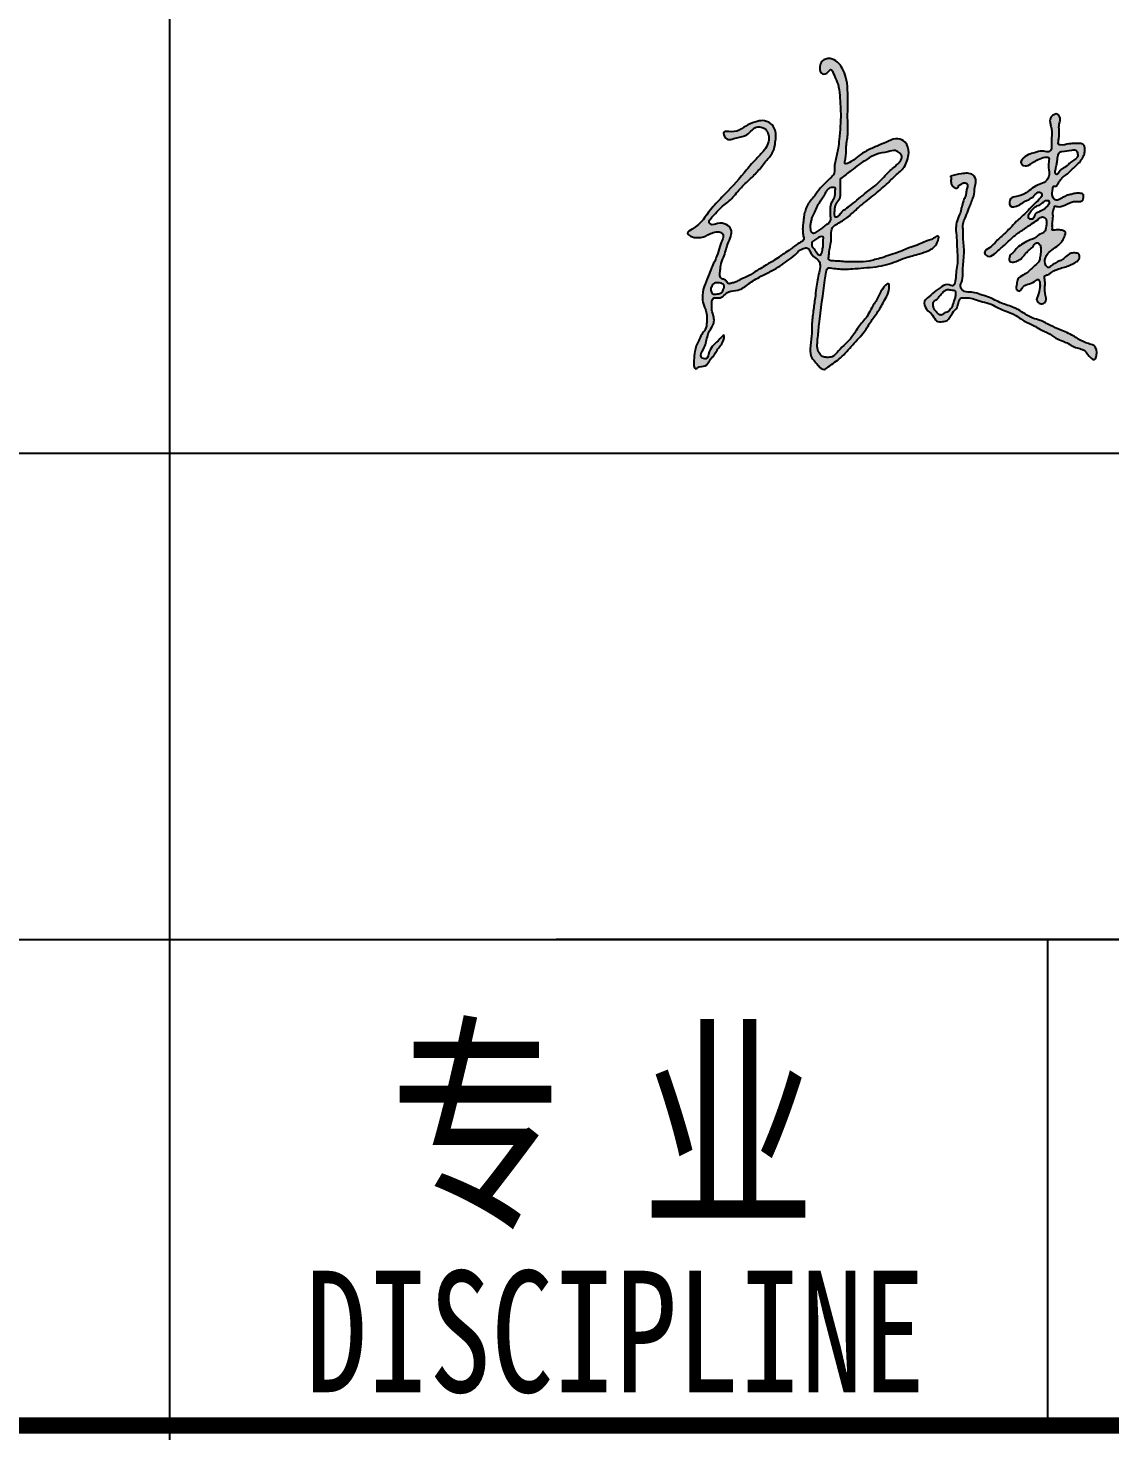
# Model space of a CAD drawing. Extents: x 30064 to 135164, y 17999 to 492668.
# Drawn here: x 109494 to 111720, y 148769 to 151673 of the extents above; entities that cross this region are included whole.
import ezdxf

# ---------------------------------------------------------------- set-up
doc = ezdxf.new("R2010")
doc.units = 0
doc.header["$LTSCALE"] = 1000
doc.header["$MEASUREMENT"] = 0
doc.layers.add('文字和字符', color=7, linetype='Continuous')
doc.styles.add('-宋体', font='', dxfattribs={"width": 0.8})
doc.styles.get('-宋体').set_extended_font_data('SimSun')

msp = doc.modelspace()

# ---------------------------------------------------------------- hatches: boundary and pattern name
at = {"layer": '文字和字符'}
h = msp.add_hatch(color=6, dxfattribs=at)
edge = h.paths.add_edge_path()
edge.add_spline(control_points=[(110936, 151460.7), (110936.2, 151460.6), (110961.1, 151461.8), (110973.8, 151475.4), (110992.5, 151482.1), (111010.4, 151484.6), (111029.2, 151474.9), (111033.8, 151455.1), (111031.2, 151437), (111029.3, 151419.5), (111013.7, 151402.8), (110999.5, 151383.2), (110980, 151362.9), (110958.3, 151343.9), (110941, 151319.7), (110919.2, 151305.4), (110907.2, 151290), (110898.2, 151282.3), (110894.5, 151275), (110899.9, 151266.5), (110914.3, 151273.8), (110929.7, 151271.9), (110947, 151256), (110934.6, 151234.7), (110929.7, 151215.9), (110924.8, 151201), (110918.7, 151187.9), (110918.7, 151175.1), (110915.8, 151165.6), (110920.8, 151157.3), (110928.2, 151156.8), (110931.6, 151151.9), (110935.3, 151146.7), (110942.3, 151149.4), (110949.3, 151150.6), (110957.4, 151155), (110966.6, 151160.2), (110977.7, 151163.6), (110987.2, 151170.9), (110997.9, 151177.3), (111010.9, 151185.1), (111025, 151193.5), (111038.1, 151201.9), (111050.3, 151210.4), (111065, 151219.3), (111076.1, 151230.3), (111091.7, 151236.4), (111088.7, 151247.1), (111087.9, 151255.8), (111087.7, 151265.9), (111089.5, 151275.6), (111090, 151286), (111092.7, 151296.6), (111097.8, 151312.3), (111111.5, 151326.5), (111123.3, 151344.6), (111135.8, 151356.2), (111144.6, 151365.3), (111154, 151373.3), (111152.6, 151387.1), (111155.8, 151405), (111161.1, 151423.9), (111164.1, 151456.5), (111167.3, 151490.5), (111164.6, 151526.7), (111163.5, 151551), (111157, 151567.6), (111152, 151577.9), (111146.8, 151592.9), (111139.6, 151581), (111123.5, 151575.3), (111121, 151599), (111132.6, 151610.9), (111149.4, 151612), (111163.8, 151601.3), (111172.6, 151585.3), (111179.7, 151564.8), (111180.6, 151544.5), (111180.5, 151525.3), (111180.6, 151506.4), (111180.2, 151482.4), (111181.8, 151455.1), (111176.2, 151428.1), (111177.7, 151410.8), (111172, 151390.7), (111192.3, 151400.9), (111203.6, 151412), (111224.4, 151424.7), (111245.5, 151432.4), (111264.3, 151441.6), (111282.6, 151448.9), (111302.6, 151439.6), (111307.7, 151419.3), (111303.4, 151401.8), (111295.9, 151384.2), (111278.2, 151370.5), (111258.1, 151349.7), (111232, 151328), (111204.6, 151307), (111182.8, 151286), (111165.9, 151274.2), (111144, 151264.5), (111148.9, 151237.1), (111142.1, 151217.3), (111142.2, 151205.1), (111140, 151196.1), (111151.4, 151194.3), (111161.7, 151194.7), (111179, 151192.1), (111199.6, 151193.5), (111220.5, 151192.5), (111237.3, 151198), (111252.5, 151200.8), (111268.4, 151208.1), (111289.1, 151213.4), (111308.1, 151222.8), (111326.7, 151227.9), (111341.9, 151236), (111353.8, 151238.4), (111370.3, 151250.5), (111364.2, 151225.3), (111349.1, 151216.4), (111325.2, 151207.9), (111302.1, 151203.2), (111280.5, 151193.2), (111260.4, 151186.8), (111238, 151182.3), (111214.2, 151180.6), (111187.7, 151178.1), (111164, 151177.4), (111148.2, 151180), (111138.2, 151181.2), (111135, 151168.6), (111131.3, 151132.8), (111122.7, 151083.8), (111119, 151035.1), (111116.3, 151010), (111128, 150997.4), (111138.1, 150995.8), (111151.4, 150996.8), (111166.2, 151016.3), (111188.1, 151033.7), (111203.7, 151062.1), (111221.3, 151079.4), (111230.4, 151100.8), (111243.4, 151118.2), (111248.3, 151134.6), (111266.9, 151154.5), (111265.8, 151130.2), (111256.7, 151115.4), (111245.6, 151092.7), (111228.6, 151072), (111213.9, 151045.7), (111190.1, 151022.8), (111168.2, 150994.7), (111146.7, 150982.2), (111131.4, 150968.7), (111119.9, 150977.8), (111114.1, 150987.3), (111103.8, 150997.2), (111102.3, 151016.8), (111106.9, 151038.5), (111106.2, 151064.6), (111109.4, 151090.8), (111113.1, 151116.3), (111116.2, 151142.9), (111120, 151165.3), (111124.7, 151183.5), (111122, 151195.6), (111111.5, 151202.1), (111103.7, 151210.6), (111100.4, 151221.9), (111085.1, 151221.7), (111073.6, 151207.3), (111051.9, 151191.4), (111028.6, 151176), (111000.6, 151162.8), (110977.6, 151149.2), (110957.8, 151132.4), (110936.6, 151134.5), (110926.5, 151123.4), (110916.3, 151116.9), (110906.6, 151120.7), (110900.8, 151114.7), (110901.7, 151105.4), (110899.9, 151093.3), (110905.4, 151080.1), (110906.2, 151064.4), (110893, 151049.4), (110890.2, 151029.2), (110884.2, 151012.7), (110873.4, 150996.5), (110892.9, 150990.4), (110894.4, 151009.2), (110904.2, 151023), (110914.8, 151030.4), (110929.3, 151048.3), (110924.1, 151026.2), (110916.7, 151018.5), (110910.6, 151009.5), (110905.8, 151001.1), (110899.8, 150994.3), (110894.9, 150987.7), (110890, 150977), (110877.6, 150979.6), (110863.6, 150968.4), (110863.6, 150993), (110865.6, 151005.7), (110868.3, 151020.4), (110874.3, 151031.6), (110879.3, 151043.5), (110888.5, 151053.9), (110891.1, 151067.2), (110890.9, 151080.2), (110889.4, 151091.8), (110883.9, 151103.7), (110880, 151120.4), (110884, 151141.8), (110893.3, 151161.7), (110901.2, 151183.2), (110911.4, 151202.8), (110916, 151220.9), (110920.3, 151233.5), (110924.7, 151241.5), (110924.5, 151251.8), (110910.2, 151257), (110896.9, 151250.4), (110883.6, 151243.1), (110870.8, 151242.2), (110860, 151243.6), (110846.8, 151252.8), (110879.3, 151268.8), (110891.7, 151295.3), (110930, 151333.9), (110960.2, 151366.1), (110985.6, 151398.6), (111002.6, 151415), (111016.9, 151432.1), (111020.8, 151453.3), (111009.8, 151468.6), (110989.9, 151474.6), (110976.2, 151451.1), (110952.1, 151450.2), (110931.8, 151439.1), (110919.3, 151463), (110935.8, 151460.7), (110936, 151460.7)], knot_values=[0, 0, 0, 0, 29.830329, 58.917813, 87.403057, 108.106156, 133.178165, 167.21185, 183.493575, 210.674955, 237.313626, 275.867732, 312.375317, 353.761043, 395.875537, 434.582879, 460.669761, 476.274997, 484.417806, 491.620343, 511.676156, 536.924503, 555.692553, 598.362356, 618.348177, 639.189191, 663.45492, 677.063063, 692.317653, 702.959274, 711.943659, 720.14469, 726.927846, 735.80548, 746.57076, 757.657127, 773.391329, 790.76732, 805.441898, 822.594095, 842.866694, 868.323001, 891.127033, 907.573393, 930.634575, 961.258613, 976.688727, 988.002723, 1001.170801, 1014.557807, 1029.617846, 1042.133039, 1057.768168, 1075.005198, 1109.99381, 1138.042246, 1164.89526, 1180.29965, 1191.874738, 1213.241442, 1232.349281, 1268.725268, 1294.322921, 1368.395782, 1410.724556, 1445.044845, 1469.944393, 1480.867815, 1499.328512, 1508.741629, 1526.286567, 1555.649157, 1570.573337, 1593.98259, 1617.984445, 1641.382666, 1669.439815, 1707.291974, 1725.035697, 1749.43332, 1786.029801, 1824.844218, 1863.911625, 1895.042411, 1908.396405, 1926.997455, 1954.733646, 1988.605585, 2022.407336, 2049.221687, 2076.673409, 2100.00089, 2131.565175, 2154.184674, 2175.023051, 2209.537897, 2244.846276, 2295.987218, 2350.394106, 2388.904508, 2420.906973, 2437.842954, 2481.538585, 2513.67034, 2525.068719, 2534.685067, 2544.923321, 2563.314623, 2581.768155, 2615.884833, 2650.046285, 2667.232328, 2688.872495, 2714.057646, 2739.784309, 2777.467879, 2801.534699, 2820.718126, 2846.219989, 2860.698517, 2879.243585, 2912.659008, 2940.608915, 2982.423161, 3010.685784, 3039.178412, 3070.401495, 3105.567192, 3138.040416, 3181.77967, 3202.070017, 3207.318711, 3220.228211, 3244.089956, 3371.102495, 3414.225609, 3453.462193, 3467.26996, 3480.300078, 3495.079726, 3519.973063, 3575.220664, 3613.131208, 3652.775903, 3675.917744, 3710.071084, 3737.577823, 3760.456026, 3779.026476, 3804.406012, 3842.427404, 3879.53793, 3916.903526, 3966.451123, 4017.131972, 4061.072175, 4074.638395, 4092.565028, 4109.947309, 4123.823044, 4149.665691, 4185.989873, 4217.238435, 4257.446297, 4295.790415, 4324.39685, 4369.00823, 4390.680082, 4401.809145, 4417.703641, 4439.204356, 4450.588858, 4460.404255, 4494.065203, 4522.530802, 4573.458554, 4609.521342, 4650.912748, 4685.917862, 4712.736046, 4730.120946, 4746.286022, 4759.95949, 4766.863435, 4776.672561, 4797.16942, 4817.291784, 4834.860476, 4859.323634, 4896.066848, 4914.918931, 4939.065769, 4952.349318, 4974.17708, 4996.946, 5022.500289, 5038.394722, 5059.260572, 5074.696393, 5090.132213, 5102.860644, 5115.363234, 5127.279907, 5137.839505, 5160.110254, 5171.91017, 5195.838718, 5221.384366, 5238.430758, 5255.298426, 5274.238989, 5291.838335, 5311.960699, 5328.55338, 5346.364767, 5359.960569, 5382.934513, 5416.477261, 5448.016954, 5474.30002, 5511.880375, 5539.40652, 5552.058861, 5566.94274, 5578.03298, 5588.729847, 5622.382906, 5636.081831, 5651.985781, 5673.57334, 5685.092373, 5703.046221, 5778.830378, 5827.289368, 5921.873186, 5965.463367, 5998.231583, 6019.778213, 6058.791881, 6074.951846, 6095.085564, 6133.666904, 6164.015928, 6195.290173, 6213.346315, 6227.672688, 6227.672688, 6227.672688, 6227.672688], degree=3, periodic=0)
edge = h.paths.add_edge_path(flags=16)
edge.add_spline(control_points=[(111144.6, 151345.7), (111144.5, 151345.6), (111135.7, 151338.3), (111133.3, 151330.1), (111127, 151322.3), (111122.3, 151314.7), (111117, 151305.8), (111113.2, 151295.5), (111107.9, 151285.4), (111105.3, 151276.3), (111104.1, 151269.2), (111104.2, 151262.9), (111104.6, 151257.5), (111106.1, 151252.6), (111112.5, 151250.5), (111118.4, 151256.8), (111127.2, 151261), (111134.2, 151268.2), (111142.3, 151272.2), (111145.6, 151279.5), (111144.1, 151287.8), (111144.9, 151298.4), (111144, 151310.8), (111150.9, 151320.4), (111154.8, 151329.7), (111153.4, 151337.9), (111155.5, 151346), (111149.6, 151347.4), (111144.6, 151345.7), (111144.6, 151345.7)], knot_values=[0, 0, 0, 0, 15.16178, 26.885115, 40.319645, 54.966413, 64.568744, 83.231373, 100.644648, 111.873825, 122.261764, 130.597594, 138.137919, 145.255344, 149.904189, 163.057972, 176.277051, 191.533217, 204.002706, 212.709306, 222.244258, 238.518955, 257.638434, 271.136509, 286.704711, 297.422187, 307.353728, 313.519692, 320.456367, 320.456367, 320.456367, 320.456367], degree=3, periodic=0)
edge = h.paths.add_edge_path(flags=16)
edge.add_spline(control_points=[(111166.7, 151364.5), (111166.9, 151364.7), (111188.3, 151381.4), (111202.9, 151392.5), (111220.5, 151404.4), (111239.4, 151416.1), (111260.1, 151417.5), (111277.5, 151424.3), (111286.8, 151417.3), (111294.5, 151409.9), (111284.8, 151393.5), (111264.5, 151379.7), (111244.8, 151354.2), (111221.1, 151337.5), (111203.5, 151323.2), (111189.2, 151311.3), (111176.6, 151302), (111166.6, 151294.9), (111162.6, 151286.5), (111151.1, 151283.6), (111153.8, 151299.7), (111153.7, 151311.7), (111166.2, 151321.4), (111164.7, 151334.8), (111164.8, 151346), (111165.3, 151354.2), (111164.3, 151359.9), (111166.6, 151364.5), (111166.7, 151364.5)], knot_values=[0, 0, 0, 0, 36.430419, 65.187197, 91.419752, 121.899033, 155.898168, 179.129599, 191.187594, 202.563458, 218.937757, 256.902618, 310.337733, 348.658026, 377.380118, 405.122206, 425.745844, 443.117225, 454.890005, 463.601594, 481.231921, 499.962837, 517.902498, 538.606138, 551.160941, 565.957672, 570.889886, 577.866804, 577.866804, 577.866804, 577.866804], degree=3, periodic=0)
edge = h.paths.add_edge_path(flags=16)
edge.add_spline(control_points=[(111106.5, 151229.4), (111106.5, 151229.5), (111112.4, 151239.2), (111118.8, 151241.6), (111124.1, 151245.1), (111131.9, 151245.6), (111129.3, 151236), (111130.4, 151228.4), (111129.3, 151220.5), (111127.8, 151214.1), (111127.5, 151208.7), (111123.4, 151206.4), (111118.5, 151207.8), (111115.7, 151213), (111112.5, 151217.5), (111109.6, 151222.3), (111105.9, 151224.5), (111106.5, 151229.4), (111106.5, 151229.4)], knot_values=[0, 0, 0, 0, 13.966431, 26.642221, 32.867363, 40.668687, 50.865474, 62.813241, 75.541774, 82.709236, 91.158043, 95.563358, 100.25464, 110.515602, 118.401257, 123.681007, 133.675528, 136.491121, 136.491121, 136.491121, 136.491121], degree=3, periodic=0)
edge = h.paths.add_edge_path(flags=16)
edge.add_spline(control_points=[(110901.1, 151142.5), (110901.1, 151142.6), (110906.6, 151152.1), (110915.1, 151149.8), (110921.5, 151148.3), (110926.2, 151145.7), (110926.9, 151140.1), (110924.6, 151135.7), (110923.1, 151130.1), (110917.7, 151127.6), (110910.7, 151126.8), (110901.3, 151124.9), (110899.2, 151133.7), (110898.2, 151138.2), (110901.1, 151142.4), (110901.1, 151142.5)], knot_values=[0, 0, 0, 0, 11.122688, 25.410392, 33.76565, 39.259742, 46.34399, 54.032835, 60.099225, 69.754386, 75.753906, 90.734986, 100.54138, 106.793197, 112.698594, 112.698594, 112.698594, 112.698594], degree=3, periodic=0)
h = msp.add_hatch(color=6, dxfattribs=at)
edge = h.paths.add_edge_path()
edge.add_spline(control_points=[(111539.8, 151403.9), (111539.9, 151404.1), (111552.4, 151415.6), (111565.5, 151416.7), (111579.7, 151422.9), (111590.7, 151418.1), (111599, 151421.3), (111600.6, 151431.1), (111599.1, 151444.3), (111601.4, 151459.4), (111598.7, 151471.7), (111596.2, 151481), (111597, 151493.3), (111614.6, 151500.9), (111618.8, 151485.6), (111615, 151475.3), (111615.4, 151463.4), (111615.7, 151451.2), (111614.7, 151442.4), (111612.8, 151434.6), (111623.3, 151431.6), (111633.5, 151436.3), (111647.2, 151436.2), (111657, 151436.7), (111667.5, 151435.1), (111668.8, 151425.1), (111668.6, 151416.4), (111664.5, 151406.7), (111657.3, 151396.7), (111647.8, 151388.4), (111638.7, 151380), (111630.9, 151372), (111622.6, 151367.1), (111618.2, 151360.6), (111613.3, 151355.7), (111610.9, 151347.2), (111602.9, 151350), (111602.2, 151338.3), (111599.8, 151329.7), (111607.2, 151318.1), (111616.4, 151320.9), (111623.5, 151325.4), (111631.1, 151330.2), (111640.2, 151331.4), (111649.7, 151334.2), (111657.9, 151334.5), (111666.9, 151331.8), (111665.1, 151325.3), (111665.8, 151319.1), (111656.8, 151315.9), (111648.4, 151318.2), (111639.3, 151315.4), (111633.2, 151311.8), (111626.1, 151309.8), (111619.8, 151306), (111613, 151305.6), (111606.3, 151309.2), (111605.1, 151301.9), (111602.5, 151296.9), (111602.9, 151289.5), (111603, 151284.2), (111602.5, 151278.7), (111601.3, 151273.8), (111601.7, 151268.8), (111601.5, 151264.8), (111601.9, 151261.8), (111599.9, 151256.7), (111610, 151258.9), (111617, 151258.5), (111623.8, 151257.7), (111629.1, 151254.3), (111627.2, 151243.1), (111619.4, 151230.7), (111604.6, 151219.8), (111593, 151211.8), (111586.1, 151199.7), (111584.8, 151188), (111593.4, 151179.2), (111599.2, 151184.9), (111605.1, 151188.8), (111612.5, 151193.8), (111621.8, 151196.3), (111629.4, 151204.2), (111638.8, 151211.3), (111648.5, 151211.4), (111657.8, 151209.9), (111658.9, 151198.4), (111648.6, 151190.6), (111637.2, 151185.4), (111623.4, 151180.8), (111612.4, 151178.2), (111601.6, 151172.9), (111594.8, 151166.7), (111583.4, 151164.3), (111587.3, 151152.5), (111585.9, 151139.9), (111586.4, 151126.4), (111590.5, 151112.6), (111581.2, 151104.5), (111572.2, 151108.3), (111567.9, 151116), (111573.8, 151126), (111576, 151137.4), (111576.5, 151147.9), (111573.9, 151160.1), (111562.8, 151149.3), (111551.8, 151147.8), (111540.2, 151142.3), (111535.7, 151130.3), (111525.3, 151136.6), (111528.9, 151146.8), (111529.2, 151159.4), (111541.7, 151164.8), (111551.2, 151171.9), (111559.5, 151179.5), (111567.6, 151186.8), (111575.2, 151193.4), (111576, 151203), (111578.1, 151211.7), (111578.5, 151221.3), (111576.2, 151228), (111572.2, 151233), (111565.4, 151231.4), (111562.9, 151223.4), (111554.6, 151218.3), (111547.8, 151211.4), (111542.4, 151203.7), (111535, 151197), (111525.8, 151192), (111511.5, 151191.4), (111512.8, 151206.4), (111522.4, 151212.5), (111529.4, 151223.5), (111542.1, 151230.7), (111553.9, 151237.7), (111566, 151241.2), (111573.7, 151250.1), (111586.3, 151252), (111588.6, 151264.9), (111590.8, 151274.1), (111587.5, 151283.9), (111578, 151286.7), (111570.5, 151277.2), (111556.1, 151270.2), (111545.1, 151260.8), (111530.7, 151252.5), (111520.8, 151243.9), (111506.9, 151230.6), (111494, 151219.8), (111482.6, 151208.4), (111469.3, 151200.3), (111458, 151214.6), (111475.8, 151222.4), (111486.8, 151236.9), (111508.4, 151254.5), (111527.1, 151276.6), (111547.4, 151293.6), (111561.6, 151309.9), (111573, 151319.2), (111582.9, 151330.6), (111572.8, 151340.2), (111561.7, 151323.3), (111545.9, 151318.8), (111532.6, 151308.1), (111511.2, 151302.3), (111513.3, 151325.6), (111531.4, 151327), (111546.6, 151333), (111560.1, 151345.1), (111573.7, 151352.4), (111588, 151356.6), (111596, 151368.8), (111594.2, 151383.7), (111593.1, 151395), (111596.2, 151409), (111583.1, 151408.4), (111573.9, 151403.9), (111562.6, 151399.1), (111554.5, 151391.2), (111544.1, 151389.3), (111534.6, 151395.3), (111539.7, 151403.9), (111539.8, 151403.9)], knot_values=[0, 0, 0, 0, 21.814226, 40.014518, 62.705103, 80.181203, 87.059593, 95.960741, 117.525979, 144.48919, 157.446323, 169.514731, 184.787555, 205.834293, 221.965238, 235.360358, 252.742704, 270.71375, 285.202589, 292.391017, 298.294038, 323.168932, 339.890762, 353.677583, 365.620364, 378.129251, 389.526685, 402.989381, 420.611403, 440.531037, 455.37129, 472.336878, 486.5792, 494.822314, 504.352288, 516.704907, 522.699181, 530.27695, 553.639261, 565.149337, 577.864888, 587.528817, 601.603428, 613.797645, 625.753182, 641.937729, 649.9788, 657.766267, 665.645468, 673.686615, 691.069983, 702.267642, 712.223711, 720.551303, 732.907569, 741.299569, 750.370401, 754.159277, 767.819998, 775.008381, 783.993926, 790.014194, 797.893351, 805.081778, 810.473088, 814.666318, 817.720913, 829.769177, 838.760629, 852.283854, 856.964277, 862.355586, 894.641394, 917.573479, 938.655869, 952.338385, 974.413595, 984.091028, 992.098792, 1002.565424, 1015.429981, 1028.359865, 1041.617731, 1060.692449, 1075.149999, 1081.330321, 1097.650211, 1107.252151, 1133.82575, 1149.932866, 1167.658992, 1180.945792, 1198.851742, 1207.212315, 1222.48382, 1236.906949, 1263.262694, 1278.557776, 1291.815576, 1304.435541, 1313.922398, 1324.654884, 1349.142625, 1361.020488, 1372.838601, 1385.371679, 1406.33795, 1423.525104, 1437.340436, 1446.079862, 1461.351368, 1476.168885, 1496.200813, 1510.803882, 1526.560496, 1542.662576, 1557.114579, 1565.766985, 1581.249459, 1594.824166, 1604.755407, 1610.756543, 1619.414177, 1627.419657, 1643.634371, 1658.03725, 1667.713087, 1682.728431, 1698.677316, 1713.209272, 1728.480822, 1743.495369, 1760.340716, 1781.062409, 1803.083586, 1817.90876, 1831.829559, 1851.204785, 1861.937228, 1882.369986, 1890.726834, 1902.273459, 1915.005119, 1936.427946, 1969.389218, 1974.338724, 2005.754245, 2023.168452, 2055.026844, 2074.268902, 2093.867831, 2107.78631, 2127.599717, 2153.412209, 2189.440129, 2240.453356, 2274.08225, 2299.89394, 2328.106323, 2341.387876, 2350.989816, 2370.530551, 2403.28468, 2421.19063, 2445.869309, 2466.302067, 2483.491087, 2513.600141, 2534.81948, 2557.988589, 2577.732832, 2594.915337, 2613.696208, 2636.660478, 2648.798069, 2658.352665, 2679.53953, 2695.582632, 2708.030864, 2726.091721, 2735.787779, 2747.159611, 2747.159611, 2747.159611, 2747.159611], degree=3, periodic=0)
edge = h.paths.add_edge_path(flags=16)
edge.add_spline(control_points=[(111586.5, 151319), (111586.5, 151319), (111580.6, 151313.2), (111576.5, 151309.7), (111568.6, 151308.2), (111563.3, 151303.3), (111558.7, 151298.1), (111555.1, 151293.8), (111552.7, 151289.1), (111551.4, 151283.6), (111555.5, 151280.4), (111560.4, 151279.8), (111564.2, 151284.9), (111565.6, 151290.8), (111570.5, 151294.3), (111575.3, 151296), (111579.7, 151299.2), (111586.4, 151301.3), (111590.3, 151306.7), (111594.6, 151310.9), (111595.3, 151315), (111593.9, 151319.9), (111590.3, 151319.2), (111586.5, 151319), (111586.5, 151319)], knot_values=[0, 0, 0, 0, 8.439041, 20.62857, 28.097042, 39.877603, 49.765051, 57.178901, 62.854461, 72.258155, 76.58164, 82.950578, 90.312624, 100.188639, 107.6845, 114.090351, 121.535477, 130.11106, 142.317774, 148.462757, 154.387511, 159.526625, 165.895648, 169.459976, 169.459976, 169.459976, 169.459976], degree=3, periodic=0)
edge = h.paths.add_edge_path(flags=16)
edge.add_spline(control_points=[(111616.6, 151418), (111616.5, 151418), (111612.5, 151411.9), (111612.3, 151406.4), (111611.8, 151399.3), (111610.1, 151391), (111608.3, 151383), (111606.2, 151375.8), (111612.3, 151370), (111615.8, 151379.7), (111622.7, 151385), (111631.3, 151389.3), (111638.2, 151397), (111645.6, 151402.5), (111655.9, 151407.8), (111653.3, 151416), (111651.7, 151423.9), (111636.8, 151422.5), (111626.5, 151419.9), (111618.7, 151420.2), (111616.6, 151418), (111616.6, 151418)], knot_values=[0, 0, 0, 0, 9.334311, 17.140719, 26.361451, 38.018579, 52.789195, 61.01517, 67.124154, 79.068588, 89.242621, 105.885881, 117.802758, 131.460083, 146.451071, 157.202444, 163.309657, 177.435607, 205.630785, 210.588468, 213.165382, 213.165382, 213.165382, 213.165382], degree=3, periodic=0)
h = msp.add_hatch(color=6, dxfattribs=at)
edge = h.paths.add_edge_path()
edge.add_spline(control_points=[(111392, 151369.2), (111392.3, 151369.3), (111417.3, 151375.2), (111437, 151377), (111446.7, 151359.1), (111440.4, 151344.6), (111441.9, 151329.9), (111435.2, 151317.9), (111432.1, 151307.6), (111427.3, 151296.1), (111423.8, 151285.8), (111418.8, 151275.3), (111416.7, 151266), (111419, 151253.3), (111417.5, 151239.2), (111421.5, 151216.8), (111418.6, 151194.7), (111417.1, 151172.1), (111417.9, 151157.2), (111412.1, 151146.7), (111413.1, 151136), (111424.8, 151129.4), (111439.1, 151131), (111453.4, 151125.1), (111468.9, 151121.8), (111482.9, 151114.5), (111500.6, 151105.7), (111517.5, 151101.5), (111533.5, 151093.4), (111545.7, 151085.5), (111560.2, 151076.4), (111579.3, 151072.4), (111596.9, 151061.7), (111620.2, 151052.2), (111639.8, 151043.9), (111657.9, 151032.1), (111671.6, 151024.9), (111691.3, 151021.5), (111694.8, 151004.8), (111687.5, 150986.1), (111675.4, 151001.2), (111668.5, 151010.7), (111657.9, 151014.7), (111645.7, 151017.1), (111635.3, 151024.6), (111622.4, 151030.2), (111607.6, 151035.4), (111596, 151045.3), (111579, 151051.9), (111562.7, 151063.1), (111541.8, 151071.1), (111525.5, 151084.3), (111508, 151090.6), (111490.7, 151097.4), (111475.7, 151106.6), (111460.7, 151109.9), (111447.8, 151113.9), (111436.1, 151118.3), (111424.3, 151119.1), (111411.3, 151119.4), (111408.6, 151108.3), (111405.9, 151097.2), (111394.1, 151087.6), (111388.8, 151072), (111375, 151069.4), (111361.3, 151069.2), (111355.5, 151085.4), (111341.5, 151093.2), (111335, 151112), (111350.5, 151122.1), (111359.5, 151132.5), (111372.4, 151140.7), (111383.4, 151149.8), (111397.9, 151140.8), (111402.2, 151152.6), (111402.9, 151162), (111403.9, 151175.8), (111408, 151194.1), (111405, 151217), (111405.6, 151241.4), (111402.1, 151260.7), (111404.7, 151275.5), (111408.9, 151286.8), (111413.6, 151295), (111413.8, 151303.5), (111416.5, 151309.4), (111417.8, 151317.2), (111421.2, 151323.8), (111423.9, 151330.6), (111424.2, 151337.6), (111426.1, 151344.4), (111428.9, 151352.9), (111419.9, 151357.2), (111414.8, 151352.3), (111408.4, 151350.8), (111408.1, 151342.3), (111396.5, 151346.4), (111393.1, 151354.2), (111392.9, 151361.2), (111393.9, 151365.8), (111392, 151369.2), (111392, 151369.2)], knot_values=[0, 0, 0, 0, 31.567408, 64.804615, 84.514899, 102.449572, 127.665217, 143.393176, 158.761139, 172.306084, 195.386314, 203.777391, 220.63047, 233.896682, 257.032253, 279.176201, 327.700844, 348.661996, 374.096735, 388.033075, 396.915328, 415.877792, 435.250381, 456.66983, 478.431065, 501.305126, 522.015154, 560.722472, 573.046245, 596.2976, 621.456877, 643.421109, 676.452722, 706.559804, 747.979879, 764.804525, 796.369237, 812.756663, 842.42195, 854.740888, 879.873646, 891.588111, 907.370515, 923.988969, 943.623296, 959.405623, 982.733778, 1008.381509, 1021.700495, 1058.208083, 1090.24983, 1114.093944, 1144.201026, 1166.925646, 1191.573171, 1217.002209, 1229.971469, 1248.063792, 1268.029249, 1281.440462, 1294.753802, 1308.690116, 1329.858381, 1355.865323, 1368.43417, 1386.209945, 1406.30905, 1430.06276, 1453.845898, 1470.989804, 1499.087867, 1512.54167, 1535.266273, 1553.042048, 1560.571233, 1580.172383, 1594.917168, 1617.197884, 1657.975453, 1689.943564, 1718.67234, 1738.776712, 1751.36341, 1769.195262, 1777.025624, 1785.794542, 1795.901638, 1809.568461, 1816.675984, 1826.397683, 1837.686133, 1847.881877, 1857.816128, 1868.115168, 1875.917125, 1881.585263, 1896.597226, 1905.82176, 1918.671785, 1923.218896, 1927.782629, 1927.782629, 1927.782629, 1927.782629], degree=3, periodic=0)
edge = h.paths.add_edge_path(flags=17)
edge.add_spline(control_points=[(111362.3, 151114.8), (111362.2, 151114.7), (111356.6, 151111.1), (111356.5, 151105.1), (111356.9, 151099.4), (111359.1, 151093.1), (111364.4, 151089.8), (111366.6, 151084.7), (111370.9, 151083.3), (111374.7, 151083.2), (111377.5, 151085.7), (111380.7, 151088.2), (111384.5, 151089.2), (111388.5, 151090.7), (111391, 151094.3), (111394.4, 151098.5), (111397, 151105.5), (111399, 151113.4), (111402.5, 151121.4), (111402.1, 151127.3), (111402.9, 151134.8), (111392.8, 151134.5), (111385.1, 151137), (111379.5, 151132.8), (111375.4, 151129.7), (111372.9, 151126.2), (111370.8, 151122.8), (111367.9, 151120.6), (111366.6, 151117.1), (111362.3, 151114.8), (111362.3, 151114.8)], knot_values=[0, 0, 0, 0, 9.663903, 14.696519, 25.589324, 33.287033, 41.448102, 50.312117, 54.669885, 59.317586, 65.471876, 69.610934, 76.339168, 81.250991, 86.994431, 94.228062, 103.814692, 117.550507, 128.275999, 139.362893, 142.658643, 157.109971, 167.517587, 177.222957, 183.783609, 188.977779, 195.04957, 200.641099, 203.083872, 211.139425, 211.139425, 211.139425, 211.139425], degree=3, periodic=0)

# ---------------------------------------------------------------- linework, layer by layer
for p, q in [((109785.3, 157798.9), (109785.3, 148769.4)), ((105180.8, 150798.9), (113180.8, 150798.9)), ((105180.8, 149798.9), (113180.8, 149798.9)), ((113180.8, 149798.9), (110580.8, 149798.9)), ((111591.6, 149798.9), (111591.6, 148798.9))]:
    msp.add_line(p, q)
at = {"const_width": 34}
msp.add_lwpolyline([(105180.8, 148798.9), (113180.8, 148798.9)], dxfattribs=at)
at = {"layer": '文字和字符', "color": 6}
for points, start_tangent, end_tangent in [([(110936, 151460.7), (110957.2, 151463.9), (110975.3, 151474.5), (110994.4, 151481.9), (111009.3, 151483), (111025.2, 151474.5), (111032.7, 151451.1), (111031.6, 151439.4), (111027.4, 151420.3), (111016.1, 151404.8), (110998.7, 151383.1), (110980.6, 151364), (110959.2, 151343.2), (110939.1, 151320.5), (110917.9, 151302.4), (110905.1, 151288.6), (110897.5, 151280.3), (110895.6, 151274.8), (110898.2, 151270.3), (110912.6, 151271.6), (110930.6, 151269.5), (110940.2, 151259.9), (110933.9, 151229.8), (110929.6, 151216.1), (110924.8, 151201.8), (110919.2, 151185.3), (110918.3, 151175.5), (110917.4, 151164.5), (110921.8, 151158.2), (110927.8, 151155.9), (110931.8, 151151.6), (110935.3, 151148.1), (110941.6, 151149), (110949.1, 151151), (110956.3, 151154.5), (110966.4, 151159.6), (110977.9, 151164.5), (110986.8, 151170.3), (110997.2, 151176.9), (111009.8, 151184.4), (111025.5, 151193.9), (111039.3, 151202.8), (111049.1, 151209.5), (111062.9, 151218.7), (111080.8, 151231.6), (111089.7, 151238.2), (111089.1, 151246.4), (111088, 151255.8), (111088, 151265.4), (111089.4, 151276.2), (111090.2, 151285.2), (111092.7, 151296.2), (111097, 151307.9), (111111.9, 151328.2), (111124.1, 151344.3), (111137.6, 151358.2), (111145.5, 151365.9), (111151.2, 151372.1), (111153.3, 151387.3), (111155.2, 151401), (111160.9, 151426.5), (111163, 151444.9), (111166.1, 151498.2), (111164.6, 151528.6), (111161.8, 151553.2), (111155.7, 151570.1), (111152.5, 151577.3), (111145.3, 151588.5), (111140.5, 151583.7), (111128.5, 151579.7), (111124.5, 151600.5), (111131.7, 151608.5), (111148.5, 151610.1), (111162.9, 151600.5), (111171.7, 151586.1), (111178.1, 151566.9), (111180.5, 151539.7), (111180.5, 151526.9), (111180.5, 151509.4), (111180.5, 151483), (111180.5, 151455), (111177.3, 151427), (111175.7, 151404.7), (111174.9, 151395.1), (111187.7, 151399.1), (111203.7, 151411.1), (111224.5, 151423.8), (111246.9, 151433.4), (111264.5, 151441.4), (111283.7, 151446.2), (111298.9, 151439), (111306, 151417.4), (111302.8, 151401.5), (111296.5, 151387.9), (111278.9, 151370.3), (111260.5, 151352.7), (111232.5, 151328.7), (111202.1, 151304), (111181.3, 151285.6), (111162.1, 151272.8), (111151.7, 151266.4), (111146.2, 151235.4), (111142.4, 151212.6), (111141.7, 151204.4), (111141.7, 151197.4), (111148.7, 151194.9), (111161.9, 151194.3), (111175.2, 151193), (111199.7, 151193), (111224.3, 151194.3), (111236.3, 151197.4), (111251.4, 151201.2), (111268.5, 151207.5), (111286.1, 151213.2), (111311.3, 151223.3), (111327.7, 151228.9), (111340.3, 151234.6), (111357.4, 151241.5), (111366.8, 151245.9), (111364.9, 151232.7), (111347.3, 151216.3), (111328.4, 151209.4), (111299.4, 151201.2), (111280.4, 151193.7), (111260.9, 151187.4), (111238.8, 151182.9), (111213.6, 151180.4), (111190.3, 151178.5), (111158.8, 151178.5), (111144.3, 151180.4), (111140.5, 151180.4), (111136.1, 151172.2), (111133.6, 151155.2), (111121.6, 151064.5), (111118.7, 151033.5), (111121.6, 151005.4), (111128.6, 150998.4), (111137.7, 150996.3), (111148.3, 150997.7), (111161.7, 151009.6), (111189.1, 151038.5), (111204.6, 151061), (111222.2, 151083.5), (111229.9, 151098.2), (111242.6, 151119.3), (111251.8, 151136.9), (111264.4, 151147.5), (111265.1, 151134.1), (111258.1, 151117.2), (111244.7, 151093.3), (111229.2, 151071.5), (111214.5, 151049), (111190.8, 151022.3), (111165.9, 150995.6), (111140.6, 150976.6), (111132.1, 150971.6), (111120.8, 150978), (111113.1, 150987.8), (111106.8, 150995.6), (111103.3, 151013.8), (111106.1, 151039.9), (111106.8, 151062.4), (111109.6, 151091.2), (111113.3, 151118.6), (111115.9, 151139), (111121.6, 151170.7), (111123.7, 151186.2), (111121.6, 151193.9), (111113.1, 151201.6), (111103.3, 151213.6), (111099, 151220.6), (111092, 151221.3), (111072.2, 151207.4), (111056.1, 151194.6), (111025.1, 151174.9), (111002, 151163.1), (110976.6, 151147.5), (110954.7, 151134.8), (110935.7, 151131.3), (110925.9, 151123.6), (110915.3, 151118.6), (110905.5, 151118.6), (110902, 151115.1), (110901.2, 151108.1), (110901.2, 151093.3), (110904.8, 151079.3), (110904.8, 151066.6), (110896.3, 151051.1), (110888.6, 151025.8), (110883.7, 151013.1), (110879.4, 150996.3), (110888.6, 150993.4), (110895.6, 151007.5), (110904.1, 151021.6), (110917.4, 151034.2), (110925.9, 151042), (110923.1, 151027.2), (110916.7, 151018.1), (110910.4, 151008.9), (110905.5, 151001.2), (110899.8, 150994.1), (110894.9, 150987.1), (110890.7, 150980.8), (110875.2, 150976.6), (110867.5, 150973), (110863.9, 150989.9), (110866.1, 151008.2), (110868.9, 151020.2), (110873.9, 151031.2), (110880.1, 151043.4), (110887.2, 151053.9), (110890.7, 151068), (110890.7, 151080), (110888.6, 151092.6), (110885.1, 151101.8), (110881.5, 151117.9), (110885.1, 151141.9), (110893.5, 151163), (110900.5, 151180.5), (110911.4, 151205.4), (110917.2, 151224.3), (110920.3, 151232.9), (110924.1, 151242.9), (110923.1, 151250.9), (110916.2, 151254.3), (110892.7, 151248.1), (110883.8, 151244), (110872.4, 151242.6), (110857.2, 151246), (110851, 151251.5), (110860.7, 151260.2), (110898.1, 151299.9), (110921.7, 151325.7), (110967.6, 151376.1), (110987.8, 151400.1), (111004.1, 151417.2), (111013.4, 151429.6), (111016.5, 151457.6), (111009.5, 151466.9), (110995.6, 151470.8), (110973, 151454.5), (110952.1, 151448.2), (110929.5, 151447.5), (110925.7, 151459.9), (110936, 151460.7)], (0.984905, -0.173097), (0.984905, -0.173097)), ([(111539.8, 151403.9), (111552.3, 151413.4), (111564.9, 151417.3), (111580.8, 151420.8), (111593.4, 151419.5), (111597.9, 151421.6), (111599.8, 151427.7), (111599.8, 151443.2), (111600.3, 151462.7), (111598.6, 151471.8), (111596.8, 151480.4), (111599, 151491.1), (111613.2, 151496.3), (111617.6, 151485.5), (111615.8, 151476), (111615.4, 151463.5), (111615.4, 151450.6), (111614.1, 151440.2), (111614.1, 151435), (111618, 151433.3), (111635.8, 151435.6), (111647.8, 151436.3), (111657.7, 151436.3), (111665.9, 151433.7), (111668.5, 151425.1), (111668.1, 151416.9), (111664.6, 151407.8), (111657.3, 151397.5), (111646.9, 151387.5), (111639.1, 151380.2), (111630.1, 151372), (111622, 151365.7), (111618.3, 151361), (111614.1, 151355.6), (111608.5, 151348.7), (111604.2, 151348.7), (111602.4, 151343.5), (111602.4, 151326.7), (111607.6, 151320.2), (111616.7, 151321.5), (111622.7, 151324.9), (111631.7, 151329.7), (111640.3, 151331.6), (111648.7, 151333.6), (111660.3, 151333.6), (111665.5, 151331), (111665.5, 151325.4), (111664.6, 151319.8), (111659.5, 151317.2), (111646.9, 151317.2), (111639.2, 151315), (111632.7, 151311.9), (111627.1, 151309.8), (111618.9, 151306.4), (111612.8, 151306.4), (111606.3, 151307.2), (111605.5, 151304.7), (111602.9, 151295.2), (111602.9, 151290), (111602.9, 151283.5), (111602.4, 151279.2), (111601.6, 151273.6), (111601.6, 151268.4), (111601.6, 151264.5), (111601.6, 151261.5), (111601.1, 151259.3), (111609.8, 151258.5), (111616.3, 151258.5), (111625.8, 151256.3), (111628.4, 151254.1), (111628.4, 151250.3), (111617, 151230), (111604.1, 151219.6), (111592.5, 151209.8), (111587.6, 151201.2), (111588.2, 151185.3), (111593.7, 151181.1), (111598.6, 151184.1), (111604.7, 151188.5), (111612.7, 151193.3), (111621.3, 151196.9), (111628.6, 151203.1), (111640.2, 151210.4), (111650.6, 151211), (111654.9, 151209.8), (111656.7, 151198.2), (111651.8, 151193.3), (111634.7, 151184.7), (111623.7, 151181.1), (111611.5, 151177.4), (111602.9, 151173.1), (111591.9, 151166.4), (111586.4, 151163.9), (111586.4, 151152.9), (111586.4, 151142.5), (111587.6, 151123.6), (111588.2, 151112.6), (111580.9, 151106.5), (111572.3, 151109.5), (111569.3, 151115.6), (111571.7, 151123), (111576, 151140.1), (111576, 151148.6), (111572.9, 151156.6), (111565, 151152.3), (111550.9, 151146.8), (111540.5, 151140.1), (111533.8, 151132.8), (111528.3, 151135.8), (111528.3, 151146.8), (111530.7, 151157.2), (111542.3, 151165.8), (111550.9, 151171.9), (111559.4, 151179.4), (111568, 151187.2), (111574.8, 151195.1), (111576, 151201.2), (111577.8, 151212.2), (111577.8, 151222), (111575.4, 151228.7), (111572.3, 151231.8), (111566.2, 151230.6), (111563.1, 151225.7), (111554.6, 151217.7), (111547.2, 151210.4), (111542.9, 151204.9), (111535, 151197.6), (111524.6, 151192.7), (111514.2, 151193.9), (111514.2, 151204.9), (111521.5, 151212.8), (111529.5, 151222), (111541.7, 151230.6), (111555.8, 151237.9), (111565.6, 151242.2), (111573.5, 151248.3), (111585.8, 151255), (111588.2, 151262.4), (111589.4, 151277), (111587, 151282.5), (111579, 151285), (111571.7, 151279.5), (111558.8, 151270.9), (111539.3, 151257.5), (111536.2, 151255.6), (111518.5, 151241.6), (111509.3, 151233), (111492.2, 151217.7), (111481.8, 151208.6), (111468.3, 151204.3), (111462.2, 151212.2), (111472.6, 151222), (111486, 151234.9), (111505, 151252.6), (111530.7, 151278.9), (111548.4, 151295.4), (111561.3, 151308.8), (111576, 151322.9), (111580.3, 151331.5), (111575.4, 151336.4), (111563.7, 151328.4), (111543.6, 151316.2), (111532.5, 151309.4), (111514.8, 151308.2), (111516, 151322.9), (111527.6, 151327.2), (111547.8, 151335.1), (111560.1, 151344.3), (111574.8, 151352.2), (111587.6, 151358.4), (111594.3, 151368.8), (111594.4, 151382.3), (111594.2, 151398.8), (111593.8, 151407.6), (111587, 151408.3), (111572.5, 151403.4), (111562.3, 151398.1), (111555, 151392.8), (111542.1, 151391.2), (111537.2, 151396.2), (111539.8, 151403.9)], (0.662995, 0.748624), (0.662995, 0.748624)), ([(111166.7, 151364.5), (111187.4, 151380.6), (111204, 151393.1), (111219.7, 151403.6), (111239, 151414), (111263, 151419.3), (111279.5, 151421.6), (111286.9, 151417), (111292, 151410.6), (111287.8, 151399.5), (111268, 151380.6), (111241.1, 151353.1), (111219.5, 151335.9), (111203.3, 151323), (111187.8, 151310.4), (111175.9, 151301.5), (111166.4, 151293.3), (111161, 151286.8), (111154.8, 151285.5), (111153.2, 151298.1), (111155.8, 151311.4), (111163.5, 151321.7), (111164.8, 151336.6), (111164.8, 151345.6), (111164.8, 151356.3), (111164.8, 151359.8), (111166.7, 151364.5)], (0.790786, 0.612093), (0.790786, 0.612093)), ([(111616.6, 151418), (111613.3, 151412.1), (111612.3, 151406.6), (111611.7, 151400), (111610.2, 151391.7), (111607.8, 151381.3), (111607.5, 151375.4), (111610.7, 151372.5), (111616.4, 151379), (111621.7, 151384), (111631.8, 151390.5), (111638, 151396.4), (111645.9, 151402.3), (111654, 151409.5), (111653.1, 151417.2), (111651.6, 151421.3), (111641.6, 151422.8), (111621.4, 151420.1), (111618, 151419.2), (111616.6, 151418)], (-0.774883, -0.632104), (-0.774883, -0.632104)), ([(111392, 151369.2), (111414.3, 151374), (111438.1, 151371.6), (111444.5, 151358.9), (111442.1, 151346.2), (111439.9, 151328.1), (111435.6, 151317.7), (111431.8, 151307.3), (111428.2, 151298.2), (111422.2, 151282.6), (111419.8, 151277.1), (111417.5, 151265.2), (111418.3, 151255.7), (111418.3, 151239), (111419.8, 151223.1), (111418.3, 151188.2), (111417.5, 151173.1), (111415.9, 151154.8), (111412.7, 151145.3), (111413.5, 151138.9), (111424.6, 151131), (111438.5, 151129.9), (111453.4, 151125.6), (111468.4, 151121.2), (111483.4, 151114.3), (111496.9, 151108), (111523.1, 151098.5), (111531.1, 151094.5), (111545.4, 151085.8), (111561.3, 151077), (111576.3, 151072.3), (111597.8, 151061.9), (111617.7, 151053.2), (111644.7, 151040.5), (111655, 151034.1), (111675.7, 151024.6), (111686.8, 151020.6), (111692.3, 151000), (111688.4, 150992.1), (111674.1, 151003.2), (111668.5, 151009.5), (111658.2, 151014.3), (111646.7, 151017.7), (111634.3, 151024.6), (111624, 151029.4), (111608.6, 151036.1), (111593, 151046.1), (111584.3, 151050), (111561.3, 151062.7), (111540.6, 151073), (111526.3, 151082.6), (111506.4, 151091.3), (111491.3, 151097.7), (111475.5, 151105.6), (111457.9, 151110.9), (111449, 151113.6), (111436.5, 151117.5), (111422.2, 151119.1), (111412.7, 151117.5), (111408.7, 151108.8), (111405.5, 151099.2), (111396, 151087.3), (111384.9, 151072.3), (111376.1, 151069.9), (111363.4, 151071.5), (111354.8, 151083.1), (111342.8, 151095.3), (111338.8, 151112), (111347.5, 151120.7), (111362.6, 151134.2), (111370.6, 151139.7), (111385.7, 151146.1), (111398.4, 151144.5), (111400.9, 151149.3), (111403, 151163.3), (111404, 151173.9), (111406.3, 151189.8), (111405.5, 151219.1), (111404.7, 151242.2), (111403.2, 151262.8), (111405.5, 151277.1), (111408.7, 151285.6), (111413.4, 151297.6), (111414.2, 151303.1), (111416.1, 151309.1), (111417.9, 151316.2), (111421.7, 151325.3), (111423.4, 151330.1), (111424.4, 151337.1), (111426.3, 151345), (111426.9, 151352.3), (111420.5, 151355.6), (111413.8, 151352.5), (111409, 151349.6), (111407.6, 151345.7), (111397, 151347.9), (111393.7, 151353.6), (111393.3, 151362.9), (111393.3, 151366.2), (111392, 151369.2)], (0.945021, 0.327011), (0.945021, 0.327011)), ([(111144.6, 151345.7), (111136.9, 151337.9), (111132.9, 151330.5), (111127.4, 151322.5), (111121.7, 151313.6), (111118.3, 151307.6), (111112.8, 151295.3), (111107.7, 151283.9), (111105.4, 151276.1), (111104.2, 151268.7), (111104.2, 151262.7), (111104.8, 151257.3), (111107.1, 151252.7), (111110.2, 151251.5), (111118.5, 151256.1), (111126.6, 151261.3), (111135.1, 151268.1), (111142.3, 151273.6), (111144.9, 151279.3), (111144.6, 151286.2), (111144.6, 151297.9), (111145.7, 151311.6), (111150.3, 151320.2), (111154, 151330.8), (111154, 151338.5), (111153.7, 151345.7), (111149.5, 151346.8), (111144.6, 151345.7)], (-0.840213, -0.542256), (-0.840213, -0.542256)), ([(111586.5, 151319), (111582.1, 151314.8), (111575, 151309.7), (111569.9, 151308), (111563.1, 151302.9), (111558.3, 151297.6), (111555, 151293.4), (111553.2, 151289.8), (111552.8, 151283), (111555.2, 151281), (111559.8, 151280.6), (111563.4, 151284.4), (111566.6, 151290.8), (111570.8, 151294.2), (111575, 151296.1), (111579.7, 151298.8), (111585.2, 151301.5), (111591.4, 151307.7), (111594.2, 151311.2), (111594.9, 151315.4), (111593.6, 151318.8), (111589.1, 151319.2), (111586.5, 151319)], (-0.672398, -0.74019), (-0.672398, -0.74019)), ([(111106.5, 151229.4), (111112.5, 151237.5), (111120.1, 151242.6), (111124.1, 151244.6), (111129.7, 151244.4), (111130, 151237), (111130, 151228.4), (111129, 151219.3), (111128, 151214.2), (111126.2, 151208.4), (111123.4, 151206.9), (111120.1, 151207.7), (111115.3, 151213.3), (111112.2, 151218.1), (111110.1, 151221.2), (111106.4, 151227.4), (111106.5, 151229.4)], (-0.111358, 0.99378), (-0.111358, 0.99378)), ([(110901.1, 151142.5), (110906.1, 151148.7), (110916.4, 151149.5), (110922.1, 151147.7), (110925.4, 151145.5), (110926.4, 151140.5), (110924.6, 151135.2), (110922.9, 151131.2), (110916.9, 151127.7), (110912.6, 151127), (110901.9, 151127.7), (110899.1, 151134.2), (110899.1, 151138.7), (110901.1, 151142.5)], (0.091716, 0.995785), (0.091716, 0.995785)), ([(111362.3, 151114.8), (111357.2, 151110), (111356.5, 151106.5), (111357.4, 151098.7), (111359.6, 151093.6), (111363.8, 151089.5), (111367.9, 151084.6), (111370.8, 151083.5), (111374.2, 151083.6), (111377.9, 151085.9), (111380.3, 151087.7), (111384.9, 151089.4), (111388.1, 151090.9), (111390.8, 151094), (111393.8, 151098.2), (111396.5, 151104.6), (111399.5, 151114), (111401.8, 151121.4), (111402.4, 151129.4), (111402.4, 151131.7), (111392.5, 151135.1), (111385, 151135.8), (111378.9, 151132.4), (111375.3, 151129.3), (111373, 151126.4), (111370.4, 151122.9), (111367.7, 151119.9), (111366.9, 151118.3), (111362.3, 151114.8)], (-0.840414, -0.541945), (-0.840414, -0.541945))]:
    msp.add_spline(points, degree=3, dxfattribs=dict(at, start_tangent=start_tangent, end_tangent=end_tangent))

# ---------------------------------------------------------------- texts
at = {"style": '-宋体', "width": 0.75}
for s, height, p in [('专', 350, (110238.3, 149241.1)), ('业', 350, (110755.8, 149240)), ('DISCIPLINE', 250, (110064.2, 148867.2))]:
    msp.add_text(s, height=height, dxfattribs=at).set_placement(p)

doc.saveas('drawing.dxf')
